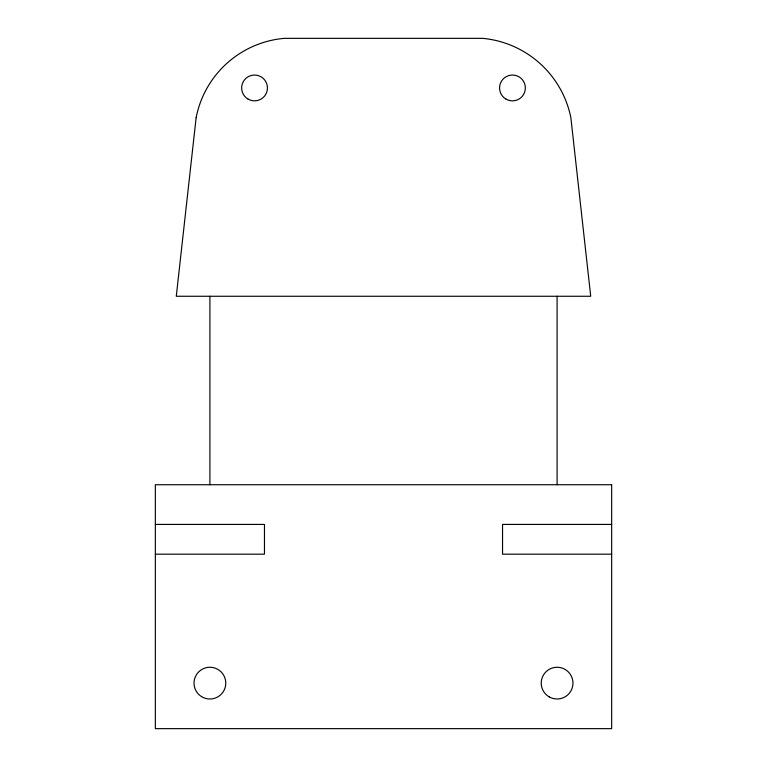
<?xml version="1.0" encoding="UTF-8"?>
<svg xmlns="http://www.w3.org/2000/svg" width="767" height="767" viewBox="0 0 767 767"><rect width="100%" height="100%" fill="white"/><g stroke="black" fill="none" stroke-linecap="round" stroke-linejoin="round"><path stroke-width="1.15" d="M155.346 524.417L264.462 524.417L264.462 554.177L155.346 554.177M611.654 524.417L502.538 524.417L502.538 554.177L611.654 554.177M557.091 296.263L557.091 484.734M209.909 296.263L209.909 484.734M196.131 117.706L176.285 296.263L590.715 296.263L570.869 117.706A99.394 99.394 0 0 0 482.711 38.35L284.298 38.35A98.588 98.588 0 0 0 196.131 117.706M611.654 484.734L155.346 484.734L155.346 728.65L611.654 728.65L611.654 484.734M201.568 696.637A15.867 15.867 0 0 0 225.766 683.598A15.867 15.867 0 0 0 202.373 669.16A15.867 15.867 0 0 0 201.568 696.637M549.114 696.848A15.867 15.867 0 0 0 572.968 683.186A15.867 15.867 0 0 0 549.21 669.361A15.867 15.867 0 0 0 549.114 696.848M248.096 99.116A12.895 12.895 0 0 0 267.443 87.946A12.895 12.895 0 0 0 248.096 76.777A12.895 12.895 0 0 0 248.096 99.116M506.009 99.116A12.895 12.895 0 0 0 525.357 87.946A12.895 12.895 0 0 0 506.009 76.777A12.895 12.895 0 0 0 506.009 99.116"/></g></svg>
